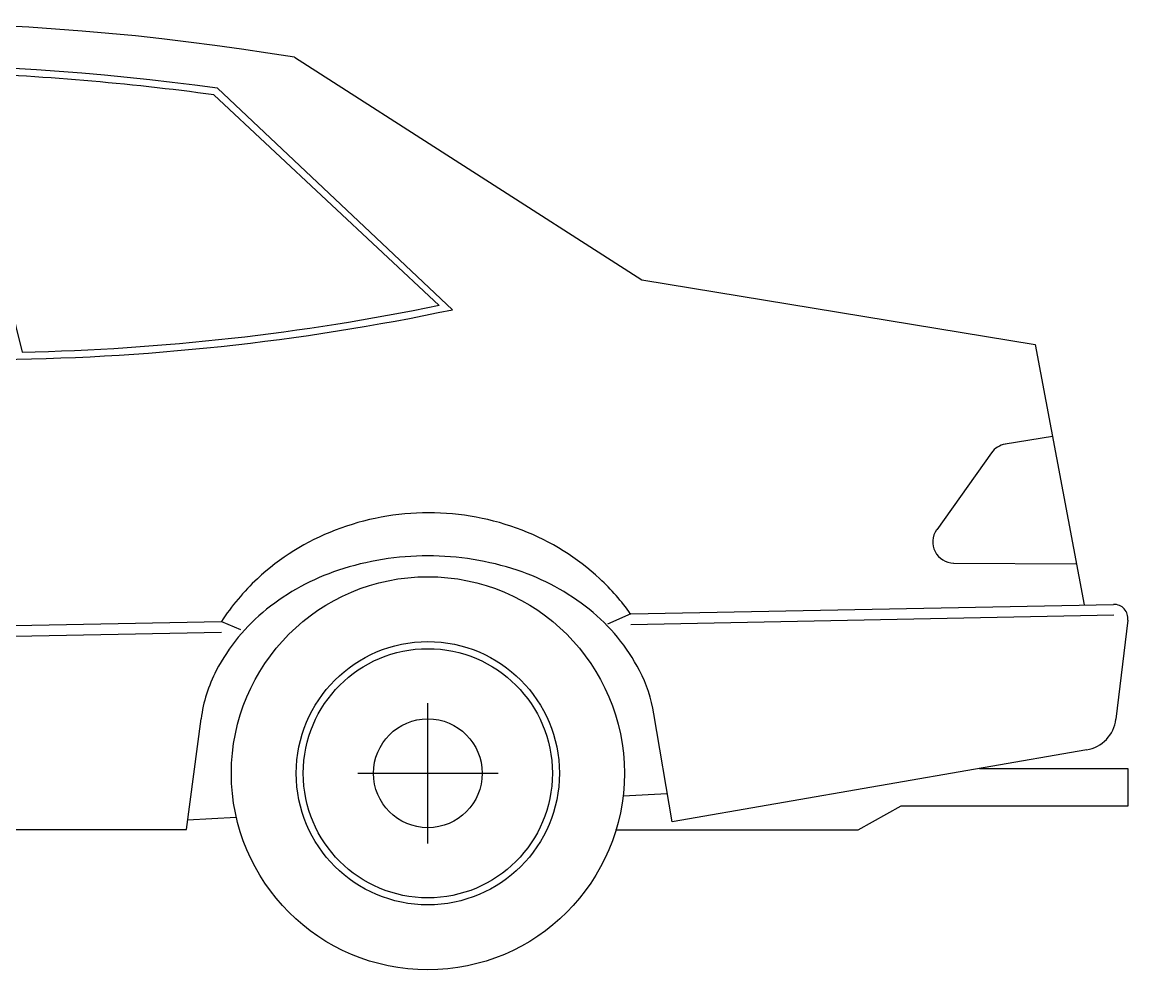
# Model space of a CAD drawing. Extents: x 81.2 to 102.2, y 189 to 198.5.
# Drawn here: x 88.223 to 89.798, y 191.033 to 192.383 of the extents above; entities that cross this region are included whole.
import ezdxf

# ---------------------------------------------------------------- set-up
doc = ezdxf.new("R2010")
doc.units = 0
doc.layers.get('0').update_dxf_attribs({"linetype": 'CONTINUOUS'})

msp = doc.modelspace()

# ---------------------------------------------------------------- linework, layer by layer
for p, q in [((88.6107, 192.3335), (89.1057, 192.0162)), ((88.124, 192.3114), (88.2227, 191.9134)), ((88.836, 191.9738), (88.5009, 192.2893)), ((88.8168, 191.98), (88.496, 192.2799)), ((89.1057, 192.0162), (89.6662, 191.9242)), ((89.6662, 191.9242), (89.7361, 191.5534)), ((89.6909, 191.7932), (89.6236, 191.7823)), ((89.6039, 191.7701), (89.5258, 191.6603)), ((89.55, 191.6129), (89.7251, 191.6119)), ((89.0898, 191.5404), (89.7779, 191.5541)), ((86.6815, 191.4955), (88.5066, 191.5295)), ((88.5066, 191.5295), (88.5339, 191.5182)), ((89.0898, 191.5404), (89.0567, 191.5257)), ((89.0901, 191.5254), (89.7782, 191.5391)), ((89.7981, 191.5318), (89.7813, 191.3905)), ((86.6818, 191.4805), (88.5069, 191.5145)), ((88.8008, 191.2135), (88.8008, 191.4135)), ((88.4567, 191.2335), (88.4777, 191.3911)), ((89.1487, 191.2443), (89.1229, 191.3981)), ((89.7396, 191.347), (89.1487, 191.2443)), ((88.7008, 191.3135), (88.9008, 191.3135)), ((89.5869, 191.3205), (89.798, 191.3205)), ((89.798, 191.3205), (89.798, 191.2666)), ((89.079, 191.2814), (89.1419, 191.2849)), ((89.4747, 191.2666), (89.4134, 191.2323)), ((89.798, 191.2666), (89.4747, 191.2666)), ((88.4585, 191.2472), (88.5279, 191.251)), ((86.754, 191.2335), (88.4567, 191.2335)), ((89.4134, 191.2323), (89.0681, 191.2323))]:
    msp.add_line(p, q)
for radius in [0.28, 0.1875, 0.1775, 0.0775]:
    msp.add_circle((88.8008, 191.3135), radius)
for centre, radius, start, end in [((88.0002, 188.6319), 3.7515, 80.6351, 99.2431), ((88.0002, 188.6319), 3.6915, 82.204, 98.2724), ((88.0002, 188.6319), 3.6815, 82.2601, 88.0722), ((88.1549, 195.2014), 3.2986, 270.3215, 281.9161), ((88.1549, 195.2014), 3.2886, 271.1808, 281.6102), ((89.6284, 191.7527), 0.03, 99.1436, 144.558), ((88.8019, 191.3136), 0.3709, 90, 111.0502), ((88.8019, 191.3136), 0.3709, 68.9498, 90), ((88.7924, 191.3381), 0.3446, 111.0502, 132.8969), ((88.8113, 191.3381), 0.3446, 47.1031, 68.9498), ((89.5502, 191.6429), 0.03, 144.558, 269.6534), ((88.8008, 191.2176), 0.4056, 90, 108.312), ((88.8008, 191.2176), 0.4056, 71.688, 90), ((88.7779, 191.3538), 0.3232, 132.8969, 147.0679), ((88.7772, 191.2891), 0.3303, 108.312, 128.6243), ((88.8245, 191.2891), 0.3303, 51.3757, 71.688), ((88.8258, 191.3538), 0.3232, 35.2605, 47.1031), ((88.7409, 191.3345), 0.2721, 128.6243, 152.5966), ((88.8608, 191.3345), 0.2721, 27.4034, 51.3757), ((89.7783, 191.5341), 0.02, 353.2133, 91.0684), ((88.685, 191.3635), 0.2092, 152.5966, 172.4185), ((88.9167, 191.3635), 0.2092, 9.5264, 27.4034), ((89.7316, 191.3964), 0.05, 279.1089, 353.2133)]:
    msp.add_arc(centre, radius, start, end)

doc.saveas('drawing.dxf')
